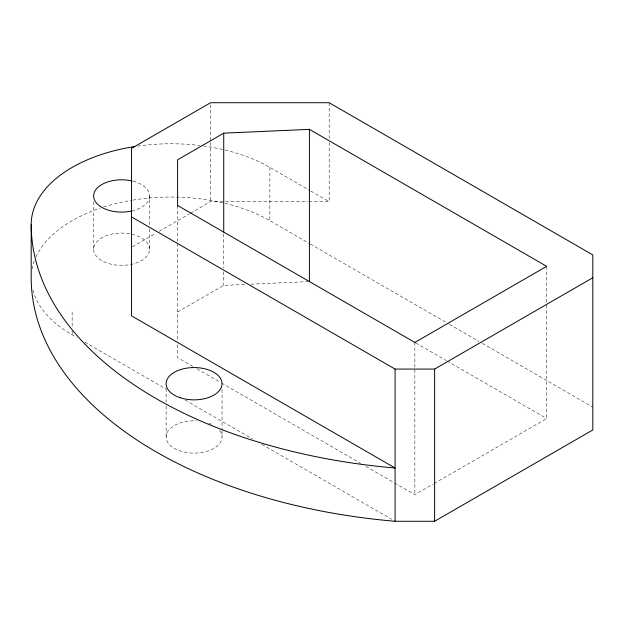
<?xml version="1.0" encoding="UTF-8"?>
<svg xmlns="http://www.w3.org/2000/svg" width="624" height="624" viewBox="0 0 624 624"><rect width="100%" height="100%" fill="white"/><g stroke="black" fill="none" stroke-linecap="round" stroke-linejoin="round"><path stroke-width="0.47" stroke-dasharray="3.12 2.34" d="M132.304 246.831L155.86 233.228M159.229 231.286L189.517 213.798M190.359 213.314L210.553 201.653L307.788 201.653M177.598 312L223.727 285.363L245.146 284.411M394.594 482.945L414.859 494.645L433.329 483.974M434.164 483.491L546.663 418.54L546.663 304.145M250.988 284.154L309.41 281.564M308.755 201.653L329.176 201.653L329.176 142.49M203.486 145.977A139.807 80.714 0 0 1 269.864 167.411L309.964 190.562M310.799 191.045L329.176 201.653M132.881 200.101A139.807 80.714 0 0 1 269.864 220.678L309.496 243.563M310.339 244.046L448.617 323.879M449.459 324.371L478.975 341.406M482.344 343.356L592.8 407.129M415.795 342.982L446.191 360.532M447.034 361.023L546.663 418.54M192.793 366.436L177.598 357.661L177.598 342.116M197.02 368.87L220.654 382.52M221.504 383.011L360.82 463.445M365.882 466.37L393.744 482.453M32.869 290.207A139.807 80.714 0 0 0 72.15 334.831L76.362 337.264M84.794 342.131L165.742 388.869M185.133 400.062L252.587 439.007M261.862 444.358L391.708 519.332M546.663 266.339L546.663 303.178M414.859 342.436L414.859 494.645M329.176 102.726L329.176 138.614M269.864 167.411L269.864 220.678M223.727 233.984L223.727 267.914M223.727 271.791L223.727 285.363M222.043 389.516L222.043 430.186M222.043 431.161L222.043 436.964M210.553 104.66L210.553 141.523M210.553 142.49L210.553 201.653M177.598 205.46L177.598 242.198M177.598 243.173L177.598 341.18M166.117 388.549L166.117 402.106M166.117 405.982L166.117 436.964M133.123 181.241A27.963 16.146 0 0 1 149.542 195.944L149.542 225.007M149.542 228.875L149.542 249.218A27.963 16.146 0 0 1 107.593 263.195A27.963 16.146 0 0 1 107.593 235.24A27.963 16.146 0 0 1 149.542 249.218M93.616 201.763L93.616 249.218M72.15 312L72.15 327.218M72.15 331.024L72.15 334.831M31.996 269.139A139.807 80.714 0 0 1 34.406 260.575M35.966 256.862A139.807 80.714 0 0 1 100.152 208.174M103.74 206.996A139.807 80.714 0 0 1 131.914 200.257M137.592 146.11A139.807 80.714 0 0 1 199.735 145.493M149.542 195.944A27.963 16.146 0 0 1 133.123 210.655M219.617 430.396A27.963 16.146 0 0 1 200.905 452.618A27.963 16.146 0 0 1 166.195 438.165A27.963 16.146 0 0 1 196.817 420.904M208.946 423.298A27.963 16.146 0 0 1 211.513 424.343"/><path stroke-width="0.94" d="M414.859 342.436L546.663 266.339L309.41 129.355L223.727 133.162L177.598 159.799L177.598 206.333M131.461 216.871L395.086 369.073L434.624 369.073L592.8 277.75M31.2 224.484L31.2 277.758A426.403 246.184 0 0 0 395.086 521.274L434.624 521.274L592.8 429.959L592.8 254.927L329.176 102.726L210.553 102.726L131.461 148.387L131.461 315.806L395.086 468.008A426.403 246.184 0 0 1 31.2 224.484A139.807 80.714 0 0 1 134.823 146.523M177.598 205.46L414.952 342.498M434.624 369.073L434.624 521.274M395.086 369.073L395.086 521.274M309.41 129.355L309.41 281.564M223.727 133.162L223.727 232.05M132.28 210.865A27.963 16.146 0 0 1 93.616 195.944A27.963 16.146 0 0 1 132.28 181.03M180.094 397.691A27.963 16.146 0 0 0 222.043 383.713A27.963 16.146 0 0 0 180.094 369.728A27.963 16.146 0 0 0 180.094 397.691"/></g></svg>
